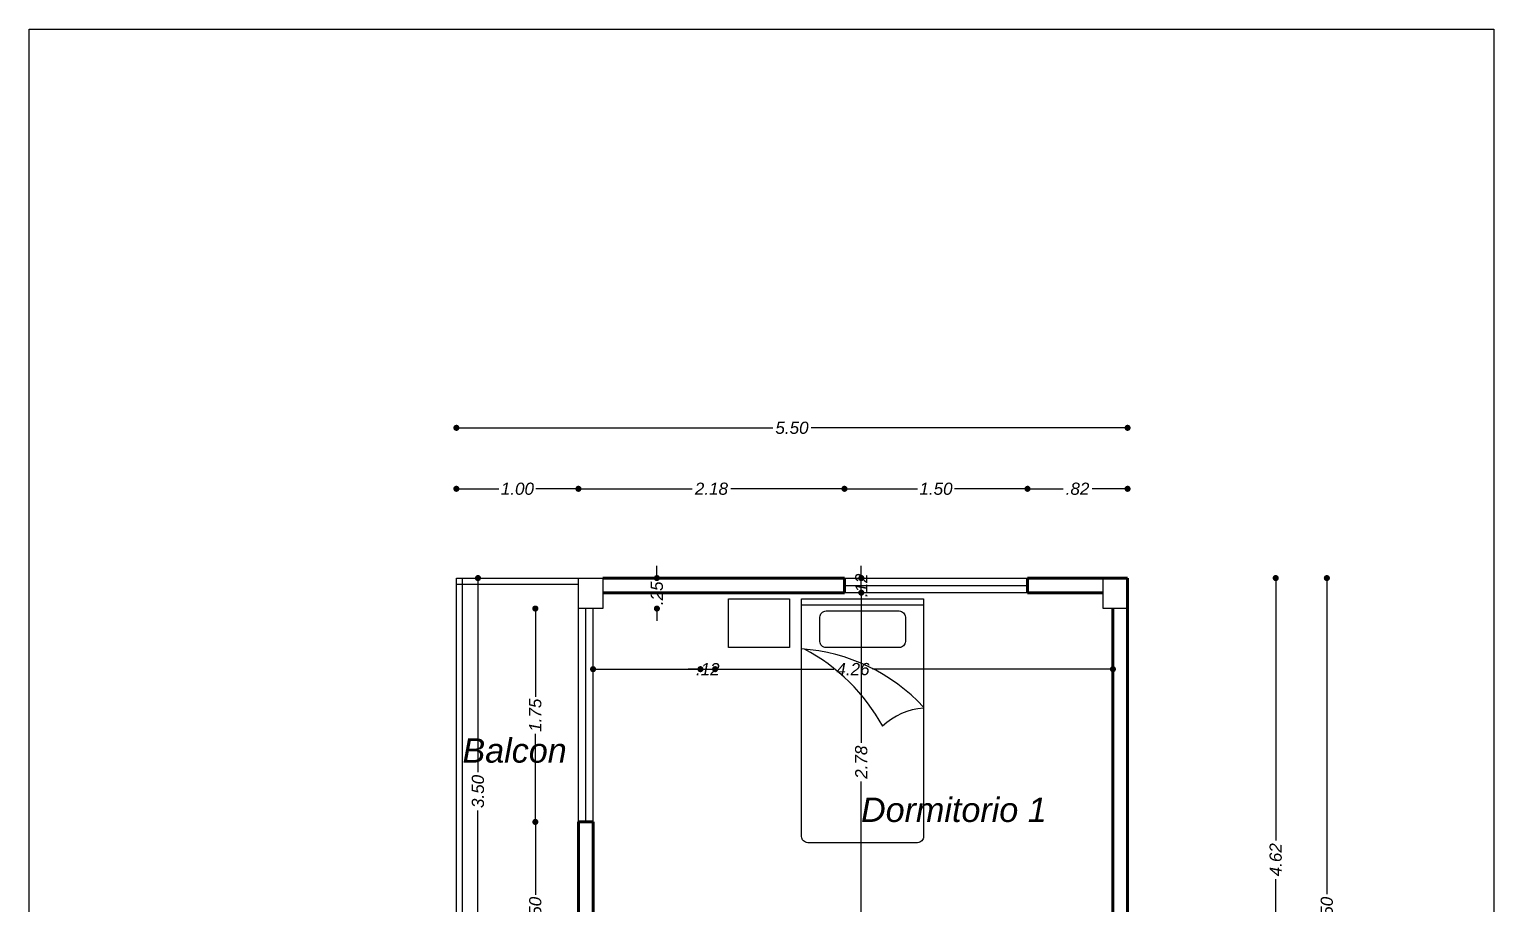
# Model space of a CAD drawing. Header units: metres. Extents: x 539 to 782, y 164 to 633.
# Drawn here: x 705.69 to 717.69, y 441.2 to 448.37 of the extents above; entities that cross this region are included whole.
import ezdxf

# ---------------------------------------------------------------- set-up
doc = ezdxf.new("R2010")
doc.units = ezdxf.units.M
doc.header["$PDMODE"] = 35
for name, color, linetype, lineweight in [('03', 3, 'Continuous', 30), ('cota', 1, 'Continuous', 15), ('MURO', 4, 'Continuous', 60), ('ventanas', 2, 'Continuous', 25)]:
    doc.layers.add(name, color=color, linetype=linetype, lineweight=lineweight)
for name, color, linetype in [('ALUMINIO', 9, 'Continuous'), ('COLUMNAS', 6, 'Continuous'), ('Losa', 7, 'Continuous'), ('Mobiliario Sanit', 40, 'Continuous'), ('PISOS', 251, 'Continuous'), ('TEXTO', 134, 'Continuous')]:
    doc.layers.add(name, color=color, linetype=linetype)
doc.styles.add('ARIAL', font='ariali.ttf')
doc.styles.add('STYLE1', font='ariali.ttf')
doc.dimstyles.new('C_50', dxfattribs={"dimscale": 0.5, "dimtxt": 0.2, "dimasz": 0.1, "dimexe": 0.1, "dimexo": 0.1, "dimgap": 0.05, "dimtad": 0, "dimzin": 4, "dimdsep": 46, "dimtxsty": 'ARIAL', "dimblk": 'DOT', "dimcen": 0.09, "dimse1": 1, "dimse2": 1, "dimclrd": 1, "dimclre": 1, "dimclrt": 2, "dimadec": 0, "dimazin": 0, "dimtfac": 1, "dimtix": 1, "dimtmove": 2, "dimatfit": 3, "dimfxl": 1, "dimtolj": 1, "dimtzin": 0, "dimarcsym": 0})

# ---------------------------------------------------------------- blocks, each defined once
blk = doc.blocks.new('Camasi')
at = {"color": 0}
blk.add_line((-0.5, -0.05), (0.5, -0.05), dxfattribs=at)
blk.add_lwpolyline([(-1.1, -0.4), (-1.1, 0), (-0.6, 0), (-0.6, -0.4)], close=True, dxfattribs=at)
for points in [[(-0.5, -1.95), (-0.5, 0), (0.5, 0), (0.5, -1.95, -0.414214), (0.45, -2), (-0.45, -2, -0.414214)], [(-0.35, -0.35), (-0.35, -0.15, -0.414214), (-0.3, -0.1), (0.3, -0.1, -0.414214), (0.35, -0.15), (0.35, -0.35, -0.414214), (0.3, -0.4), (-0.3, -0.4, -0.414214)]]:
    blk.add_lwpolyline(points, format="xyb", close=True, dxfattribs=at)
for centre, radius, start, end in [((-0.606, -1.918), 1.511, 42.9549, 85.982), ((-1.222, -1.81), 1.584, 28.8933, 61.9415), ((0.531, -1.422), 0.526, 93.4141, 134.229)]:
    blk.add_arc(centre, radius, start, end, dxfattribs=at)
blk = doc.blocks.new('_Dot')
at = {"color": 0, "linetype": 'ByBlock', "lineweight": -2}
blk.add_line((-0.5, 0), (-1, 0), dxfattribs=at)
at = {"color": 0, "linetype": 'ByBlock', "const_width": 0.5}
blk.add_lwpolyline([(-0.25, 0, 1), (0.25, 0, 1)], format="xyb", close=True, dxfattribs=at)
blk = doc.blocks.new('*D553')
at = {"layer": 'Defpoints', "color": 0, "transparency": 16777216}
for p in [(711.312, 443.126), (711.192, 443.007), (711.312, 443.007)]:
    blk.add_point(p, dxfattribs=at)
at = {"layer": 'MURO', "color": 1, "lineweight": -2, "transparency": 16777216}
for p, q in [((711.142, 443.126), (711.092, 443.126)), ((711.192, 443.126), (711.312, 443.126)), ((711.362, 443.126), (711.412, 443.126))]:
    blk.add_line(p, q, dxfattribs=at)
at = {"layer": 'MURO', "color": 1, "lineweight": -2, "transparency": 16777216, "xscale": 0.05, "yscale": 0.05, "zscale": 0.05}
blk.add_blockref('_Dot', (711.192, 443.126), dxfattribs=at)
at = {"layer": 'MURO', "color": 1, "lineweight": -2, "transparency": 16777216, "xscale": 0.05, "yscale": 0.05, "zscale": 0.05, "rotation": 180}
blk.add_blockref('_Dot', (711.312, 443.126), dxfattribs=at)
at = {"layer": 'MURO', "color": 2, "transparency": 16777216, "insert": (711.252, 443.126), "char_height": 0.1, "attachment_point": 5, "style": 'ARIAL'}
blk.add_mtext('\\A1;.12', dxfattribs=at)
blk = doc.blocks.new('*D570')
at = {"layer": 'Defpoints', "color": 0, "transparency": 16777216}
for p in [(712.51, 443.873), (712.51, 443.873), (712.51, 443.753)]:
    blk.add_point(p, dxfattribs=at)
at = {"layer": 'MURO', "color": 1, "lineweight": -2, "transparency": 16777216}
for p, q in [((712.51, 443.923), (712.51, 443.973)), ((712.51, 443.753), (712.51, 443.873)), ((712.51, 443.703), (712.51, 443.653))]:
    blk.add_line(p, q, dxfattribs=at)
at = {"layer": 'MURO', "color": 1, "lineweight": -2, "transparency": 16777216, "xscale": 0.05, "yscale": 0.05, "zscale": 0.05}
for p, rotation in [((712.51, 443.873), 270), ((712.51, 443.753), 90)]:
    blk.add_blockref('_Dot', p, dxfattribs=dict(at, rotation=rotation))
at = {"layer": 'MURO', "color": 2, "transparency": 16777216, "insert": (712.51, 443.813), "char_height": 0.1, "attachment_point": 5, "rotation": 90, "style": 'ARIAL'}
blk.add_mtext('\\A1;.12', dxfattribs=at)
blk = doc.blocks.new('*D583')
at = {"layer": 'cota', "color": 1, "lineweight": -2, "transparency": 16777216}
for p, q in [((709.839, 441.823), (709.839, 441.275)), ((709.839, 440.423), (709.839, 440.972))]:
    blk.add_line(p, q, dxfattribs=at)
at = {"layer": 'Defpoints', "color": 0, "transparency": 16777216}
for p in [(709.839, 441.873), (710.196, 441.873), (710.196, 440.373)]:
    blk.add_point(p, dxfattribs=at)
at = {"layer": 'cota', "color": 1, "lineweight": -2, "transparency": 16777216, "xscale": 0.05, "yscale": 0.05, "zscale": 0.05}
for p, rotation in [((709.839, 441.873), 90), ((709.839, 440.373), 270)]:
    blk.add_blockref('_Dot', p, dxfattribs=dict(at, rotation=rotation))
at = {"layer": 'cota', "color": 2, "transparency": 16777216, "insert": (709.839, 441.123), "char_height": 0.1, "attachment_point": 5, "rotation": 90, "style": 'ARIAL'}
blk.add_mtext('\\A1;1.50', dxfattribs=at)
blk = doc.blocks.new('*D584')
at = {"layer": 'cota', "color": 1, "lineweight": -2, "transparency": 16777216}
for p, q in [((709.839, 443.573), (709.839, 442.9)), ((709.839, 441.923), (709.839, 442.597))]:
    blk.add_line(p, q, dxfattribs=at)
at = {"layer": 'Defpoints', "color": 0, "transparency": 16777216}
for p in [(709.839, 443.623), (710.196, 443.623), (710.196, 441.873)]:
    blk.add_point(p, dxfattribs=at)
at = {"layer": 'cota', "color": 1, "lineweight": -2, "transparency": 16777216, "xscale": 0.05, "yscale": 0.05, "zscale": 0.05}
for p, rotation in [((709.839, 443.623), 90), ((709.839, 441.873), 270)]:
    blk.add_blockref('_Dot', p, dxfattribs=dict(at, rotation=rotation))
at = {"layer": 'cota', "color": 2, "transparency": 16777216, "insert": (709.839, 442.748), "char_height": 0.1, "attachment_point": 5, "rotation": 90, "style": 'ARIAL'}
blk.add_mtext('\\A1;1.75', dxfattribs=at)
blk = doc.blocks.new('*D585')
at = {"layer": '03', "color": 1, "lineweight": -2, "transparency": 16777216}
for p, q in [((710.835, 443.923), (710.835, 443.973)), ((710.835, 443.873), (710.835, 443.868)), ((710.835, 443.623), (710.835, 443.629)), ((710.835, 443.573), (710.835, 443.523))]:
    blk.add_line(p, q, dxfattribs=at)
at = {"layer": 'Defpoints', "color": 0, "transparency": 16777216}
for p in [(710.835, 443.873), (710.835, 443.873), (710.192, 443.623)]:
    blk.add_point(p, dxfattribs=at)
at = {"layer": '03', "color": 1, "lineweight": -2, "transparency": 16777216, "xscale": 0.05, "yscale": 0.05, "zscale": 0.05}
for p, rotation in [((710.835, 443.873), 270), ((710.835, 443.623), 90)]:
    blk.add_blockref('_Dot', p, dxfattribs=dict(at, rotation=rotation))
at = {"layer": '03', "color": 2, "transparency": 16777216, "insert": (710.835, 443.748), "char_height": 0.1, "attachment_point": 5, "rotation": 90, "style": 'ARIAL'}
blk.add_mtext('\\A1;.25', dxfattribs=at)
blk = doc.blocks.new('*D586')
at = {"layer": 'cota', "color": 1, "lineweight": -2, "transparency": 16777216}
for p, q in [((709.369, 443.823), (709.369, 442.281)), ((709.369, 440.423), (709.369, 441.966))]:
    blk.add_line(p, q, dxfattribs=at)
at = {"layer": 'Defpoints', "color": 0, "transparency": 16777216}
for p in [(709.369, 443.873), (709.369, 443.873), (709.369, 440.373)]:
    blk.add_point(p, dxfattribs=at)
at = {"layer": 'cota', "color": 1, "lineweight": -2, "transparency": 16777216, "xscale": 0.05, "yscale": 0.05, "zscale": 0.05}
for p, rotation in [((709.369, 443.873), 90), ((709.369, 440.373), 270)]:
    blk.add_blockref('_Dot', p, dxfattribs=dict(at, rotation=rotation))
at = {"layer": 'cota', "color": 2, "transparency": 16777216, "insert": (709.369, 442.123), "char_height": 0.1, "attachment_point": 5, "rotation": 90, "style": 'ARIAL'}
blk.add_mtext('\\A1;3.50', dxfattribs=at)
blk = doc.blocks.new('*D558')
at = {"layer": 'cota', "color": 1, "lineweight": -2, "transparency": 16777216}
for p, q in [((716.325, 443.823), (716.325, 441.28)), ((716.325, 438.423), (716.325, 440.967))]:
    blk.add_line(p, q, dxfattribs=at)
at = {"layer": 'Defpoints', "color": 0, "transparency": 16777216}
for p in [(716.084, 443.873), (716.325, 443.873), (716.084, 438.373)]:
    blk.add_point(p, dxfattribs=at)
at = {"layer": 'cota', "color": 1, "lineweight": -2, "transparency": 16777216, "xscale": 0.05, "yscale": 0.05, "zscale": 0.05}
for p, rotation in [((716.325, 443.873), 90), ((716.325, 438.373), 270)]:
    blk.add_blockref('_Dot', p, dxfattribs=dict(at, rotation=rotation))
at = {"layer": 'cota', "color": 2, "transparency": 16777216, "insert": (716.325, 441.123), "char_height": 0.1, "attachment_point": 5, "rotation": 90, "style": 'ARIAL'}
blk.add_mtext('\\A1;5.50', dxfattribs=at)
blk = doc.blocks.new('*D599')
at = {"layer": 'cota', "color": 1, "lineweight": -2, "transparency": 16777216}
for p, q in [((715.906, 443.823), (715.906, 441.722)), ((715.906, 439.303), (715.906, 441.405))]:
    blk.add_line(p, q, dxfattribs=at)
at = {"layer": 'Defpoints', "color": 0, "transparency": 16777216}
for p in [(714.692, 443.873), (715.906, 443.873), (715.576, 439.253)]:
    blk.add_point(p, dxfattribs=at)
at = {"layer": 'cota', "color": 1, "lineweight": -2, "transparency": 16777216, "xscale": 0.05, "yscale": 0.05, "zscale": 0.05}
for p, rotation in [((715.906, 443.873), 90), ((715.906, 439.253), 270)]:
    blk.add_blockref('_Dot', p, dxfattribs=dict(at, rotation=rotation))
at = {"layer": 'cota', "color": 2, "transparency": 16777216, "insert": (715.906, 441.563), "char_height": 0.1, "attachment_point": 5, "rotation": 90, "style": 'ARIAL'}
blk.add_mtext('\\A1;4.62', dxfattribs=at)
blk = doc.blocks.new('*D603')
at = {"layer": 'cota', "color": 1, "lineweight": -2, "transparency": 16777216}
for p, q in [((712.51, 443.703), (712.51, 442.521)), ((712.51, 441.023), (712.51, 442.206))]:
    blk.add_line(p, q, dxfattribs=at)
at = {"layer": 'Defpoints', "color": 0, "transparency": 16777216}
for p in [(712.51, 443.753), (712.591, 443.753), (711.707, 440.973)]:
    blk.add_point(p, dxfattribs=at)
at = {"layer": 'cota', "color": 1, "lineweight": -2, "transparency": 16777216, "xscale": 0.05, "yscale": 0.05, "zscale": 0.05}
for p, rotation in [((712.51, 443.753), 90), ((712.51, 440.973), 270)]:
    blk.add_blockref('_Dot', p, dxfattribs=dict(at, rotation=rotation))
at = {"layer": 'cota', "color": 2, "transparency": 16777216, "insert": (712.51, 442.363), "char_height": 0.1, "attachment_point": 5, "rotation": 90, "style": 'ARIAL'}
blk.add_mtext('\\A1;2.78', dxfattribs=at)
blk = doc.blocks.new('*D604')
at = {"layer": 'cota', "color": 1, "lineweight": -2, "transparency": 16777216}
for p, q in [((710.362, 443.126), (712.284, 443.126)), ((714.522, 443.126), (712.601, 443.126))]:
    blk.add_line(p, q, dxfattribs=at)
at = {"layer": 'Defpoints', "color": 0, "transparency": 16777216}
for p in [(710.312, 443.623), (714.572, 443.623), (714.572, 443.126)]:
    blk.add_point(p, dxfattribs=at)
at = {"layer": 'cota', "color": 1, "lineweight": -2, "transparency": 16777216, "xscale": 0.05, "yscale": 0.05, "zscale": 0.05, "rotation": 180}
blk.add_blockref('_Dot', (710.312, 443.126), dxfattribs=at)
at = {"layer": 'cota', "color": 1, "lineweight": -2, "transparency": 16777216, "xscale": 0.05, "yscale": 0.05, "zscale": 0.05}
blk.add_blockref('_Dot', (714.572, 443.126), dxfattribs=at)
at = {"layer": 'cota', "color": 2, "transparency": 16777216, "insert": (712.442, 443.126), "char_height": 0.1, "attachment_point": 5, "style": 'ARIAL'}
blk.add_mtext('\\A1;4.26', dxfattribs=at)
blk = doc.blocks.new('*D691')
at = {"layer": 'cota', "color": 1, "lineweight": -2, "transparency": 16777216}
for p, q in [((709.242, 444.605), (709.541, 444.605)), ((710.142, 444.605), (709.844, 444.605))]:
    blk.add_line(p, q, dxfattribs=at)
at = {"layer": 'Defpoints', "color": 0, "transparency": 16777216}
for p in [(710.192, 444.605), (709.192, 443.873), (710.192, 443.873)]:
    blk.add_point(p, dxfattribs=at)
at = {"layer": 'cota', "color": 1, "lineweight": -2, "transparency": 16777216, "xscale": 0.05, "yscale": 0.05, "zscale": 0.05, "rotation": 180}
blk.add_blockref('_Dot', (709.192, 444.605), dxfattribs=at)
at = {"layer": 'cota', "color": 1, "lineweight": -2, "transparency": 16777216, "xscale": 0.05, "yscale": 0.05, "zscale": 0.05}
blk.add_blockref('_Dot', (710.192, 444.605), dxfattribs=at)
at = {"layer": 'cota', "color": 2, "transparency": 16777216, "insert": (709.692, 444.605), "char_height": 0.1, "attachment_point": 5, "style": 'ARIAL'}
blk.add_mtext('\\A1;1.00', dxfattribs=at)
blk = doc.blocks.new('*D692')
at = {"layer": 'cota', "color": 1, "lineweight": -2, "transparency": 16777216}
for p, q in [((710.242, 444.605), (711.125, 444.605)), ((712.322, 444.605), (711.44, 444.605))]:
    blk.add_line(p, q, dxfattribs=at)
at = {"layer": 'Defpoints', "color": 0, "transparency": 16777216}
for p in [(712.372, 444.605), (710.192, 443.873), (712.372, 443.873)]:
    blk.add_point(p, dxfattribs=at)
at = {"layer": 'cota', "color": 1, "lineweight": -2, "transparency": 16777216, "xscale": 0.05, "yscale": 0.05, "zscale": 0.05, "rotation": 180}
blk.add_blockref('_Dot', (710.192, 444.605), dxfattribs=at)
at = {"layer": 'cota', "color": 1, "lineweight": -2, "transparency": 16777216, "xscale": 0.05, "yscale": 0.05, "zscale": 0.05}
blk.add_blockref('_Dot', (712.372, 444.605), dxfattribs=at)
at = {"layer": 'cota', "color": 2, "transparency": 16777216, "insert": (711.282, 444.605), "char_height": 0.1, "attachment_point": 5, "style": 'ARIAL'}
blk.add_mtext('\\A1;2.18', dxfattribs=at)
blk = doc.blocks.new('*D693')
at = {"layer": 'cota', "color": 1, "lineweight": -2, "transparency": 16777216}
for p, q in [((712.422, 444.605), (712.971, 444.605)), ((713.822, 444.605), (713.274, 444.605))]:
    blk.add_line(p, q, dxfattribs=at)
at = {"layer": 'Defpoints', "color": 0, "transparency": 16777216}
for p in [(713.872, 444.605), (712.372, 443.873), (713.872, 443.873)]:
    blk.add_point(p, dxfattribs=at)
at = {"layer": 'cota', "color": 1, "lineweight": -2, "transparency": 16777216, "xscale": 0.05, "yscale": 0.05, "zscale": 0.05, "rotation": 180}
blk.add_blockref('_Dot', (712.372, 444.605), dxfattribs=at)
at = {"layer": 'cota', "color": 1, "lineweight": -2, "transparency": 16777216, "xscale": 0.05, "yscale": 0.05, "zscale": 0.05}
blk.add_blockref('_Dot', (713.872, 444.605), dxfattribs=at)
at = {"layer": 'cota', "color": 2, "transparency": 16777216, "insert": (713.122, 444.605), "char_height": 0.1, "attachment_point": 5, "style": 'ARIAL'}
blk.add_mtext('\\A1;1.50', dxfattribs=at)
blk = doc.blocks.new('*D694')
at = {"layer": 'cota', "color": 1, "lineweight": -2, "transparency": 16777216}
for p, q in [((713.922, 444.605), (714.164, 444.605)), ((714.642, 444.605), (714.401, 444.605))]:
    blk.add_line(p, q, dxfattribs=at)
at = {"layer": 'Defpoints', "color": 0, "transparency": 16777216}
for p in [(714.692, 444.605), (713.872, 443.873), (714.692, 443.873)]:
    blk.add_point(p, dxfattribs=at)
at = {"layer": 'cota', "color": 1, "lineweight": -2, "transparency": 16777216, "xscale": 0.05, "yscale": 0.05, "zscale": 0.05, "rotation": 180}
blk.add_blockref('_Dot', (713.872, 444.605), dxfattribs=at)
at = {"layer": 'cota', "color": 1, "lineweight": -2, "transparency": 16777216, "xscale": 0.05, "yscale": 0.05, "zscale": 0.05}
blk.add_blockref('_Dot', (714.692, 444.605), dxfattribs=at)
at = {"layer": 'cota', "color": 2, "transparency": 16777216, "insert": (714.282, 444.605), "char_height": 0.1, "attachment_point": 5, "style": 'ARIAL'}
blk.add_mtext('\\A1;.82', dxfattribs=at)
blk = doc.blocks.new('*D695')
at = {"layer": 'cota', "color": 1, "lineweight": -2, "transparency": 16777216}
for p, q in [((709.242, 445.105), (711.786, 445.105)), ((714.642, 445.105), (712.099, 445.105))]:
    blk.add_line(p, q, dxfattribs=at)
at = {"layer": 'Defpoints', "color": 0, "transparency": 16777216}
for p in [(709.192, 445.105), (709.192, 443.873), (714.692, 443.873)]:
    blk.add_point(p, dxfattribs=at)
at = {"layer": 'cota', "color": 1, "lineweight": -2, "transparency": 16777216, "xscale": 0.05, "yscale": 0.05, "zscale": 0.05, "rotation": 180}
blk.add_blockref('_Dot', (709.192, 445.105), dxfattribs=at)
at = {"layer": 'cota', "color": 1, "lineweight": -2, "transparency": 16777216, "xscale": 0.05, "yscale": 0.05, "zscale": 0.05}
blk.add_blockref('_Dot', (714.692, 445.105), dxfattribs=at)
at = {"layer": 'cota', "color": 2, "transparency": 16777216, "insert": (711.942, 445.105), "char_height": 0.1, "attachment_point": 5, "style": 'ARIAL'}
blk.add_mtext('\\A1;5.50', dxfattribs=at)

msp = doc.modelspace()

# ---------------------------------------------------------------- linework, layer by layer
at = {"layer": 'ALUMINIO'}
for p, q in [((712.372, 443.813), (713.872, 443.813)), ((710.252, 441.873), (710.252, 443.623))]:
    msp.add_line(p, q, dxfattribs=at)
at = {"layer": 'COLUMNAS'}
for points in [[(710.192, 443.873), (710.392, 443.873), (710.392, 443.623), (710.192, 443.623), (710.192, 443.873)], [(714.492, 443.873), (714.692, 443.873), (714.692, 443.623), (714.492, 443.623), (714.492, 443.873)]]:
    msp.add_lwpolyline(points, dxfattribs=at)
at = {"layer": 'Losa'}
for p, q in [((709.192, 440.173), (709.192, 443.873)), ((709.192, 443.873), (710.192, 443.873)), ((709.192, 443.823), (710.192, 443.823)), ((709.242, 440.173), (709.242, 443.873))]:
    msp.add_line(p, q, dxfattribs=at)
at = {"layer": 'MURO'}
for p, q in [((710.392, 443.873), (712.372, 443.873)), ((712.372, 443.873), (712.372, 443.753)), ((713.872, 443.873), (714.692, 443.873)), ((713.872, 443.873), (713.872, 443.753)), ((714.692, 443.873), (714.692, 439.253)), ((710.392, 443.753), (712.372, 443.753)), ((713.872, 443.753), (714.492, 443.753)), ((714.572, 443.623), (714.572, 439.253)), ((710.192, 440.373), (710.192, 441.873)), ((710.192, 441.873), (710.312, 441.873)), ((710.312, 440.373), (710.312, 441.873))]:
    msp.add_line(p, q, dxfattribs=at)
at = {"layer": 'PISOS'}
for p, q in [((705.692, 448.373), (717.692, 448.373)), ((705.692, 428.373), (705.692, 448.373)), ((717.692, 448.373), (717.692, 431.373))]:
    msp.add_line(p, q, dxfattribs=at)
at = {"layer": 'ventanas'}
for p, q in [((712.372, 443.873), (713.872, 443.873)), ((713.872, 443.753), (712.372, 443.753)), ((710.192, 441.873), (710.192, 443.623)), ((710.312, 441.873), (710.312, 443.623))]:
    msp.add_line(p, q, dxfattribs=at)

# ---------------------------------------------------------------- block references
at = {"layer": 'Mobiliario Sanit'}
msp.add_blockref('Camasi', (712.521, 443.703), dxfattribs=at)

# ---------------------------------------------------------------- texts
at = {"layer": 'TEXTO', "style": 'STYLE1'}
for s, p in [('Balcon', (709.242, 442.359)), ('Dormitorio 1', (712.508, 441.873))]:
    msp.add_text(s, height=0.2, rotation=360, dxfattribs=at).set_placement(p)

# ---------------------------------------------------------------- dimensions: what is measured, and where the dimension line sits
at = {"layer": '03'}
dim = msp.add_linear_dim(base=(710.835, 443.873), p1=(710.192, 443.623), p2=(710.835, 443.873), angle=90, dimstyle='C_50', dxfattribs=at)
dim.commit()
dim.dimension.update_dxf_attribs({"geometry": '*D585', "text_midpoint": (710.835, 443.748)})
at = {"layer": 'cota'}
for base, p1, p2, picture, middle in [((709.192, 445.105), (714.692, 443.873), (709.192, 443.873), '*D695', (711.942, 445.105)), ((710.192, 444.605), (709.192, 443.873), (710.192, 443.873), '*D691', (709.692, 444.605)), ((712.372, 444.605), (710.192, 443.873), (712.372, 443.873), '*D692', (711.282, 444.605)), ((713.872, 444.605), (712.372, 443.873), (713.872, 443.873), '*D693', (713.122, 444.605)), ((714.692, 444.605), (713.872, 443.873), (714.692, 443.873), '*D694', (714.282, 444.605)), ((714.572, 443.126), (710.312, 443.623), (714.572, 443.623), '*D604', (712.442, 443.126))]:
    dim = msp.add_linear_dim(base=base, p1=p1, p2=p2, dimstyle='C_50', dxfattribs=at)
    dim.commit()
    dim.dimension.update_dxf_attribs({"geometry": picture, "text_midpoint": middle})
for base, p1, p2, picture, middle in [((709.369, 443.873), (709.369, 440.373), (709.369, 443.873), '*D586', (709.369, 442.123)), ((715.906, 443.873), (715.576, 439.253), (714.692, 443.873), '*D599', (715.906, 441.563)), ((716.325, 443.873), (716.084, 438.373), (716.084, 443.873), '*D558', (716.325, 441.123)), ((712.51, 443.753), (711.707, 440.973), (712.591, 443.753), '*D603', (712.51, 442.363)), ((709.839, 443.623), (710.196, 441.873), (710.196, 443.623), '*D584', (709.839, 442.748)), ((709.839, 441.873), (710.196, 440.373), (710.196, 441.873), '*D583', (709.839, 441.123))]:
    dim = msp.add_linear_dim(base=base, p1=p1, p2=p2, angle=90, dimstyle='C_50', dxfattribs=at)
    dim.commit()
    dim.dimension.update_dxf_attribs({"geometry": picture, "text_midpoint": middle})
at = {"layer": 'MURO'}
dim = msp.add_linear_dim(base=(712.51, 443.873), p1=(712.51, 443.753), p2=(712.51, 443.873), angle=90, dimstyle='C_50', dxfattribs=at)
dim.commit()
dim.dimension.update_dxf_attribs({"geometry": '*D570', "text_midpoint": (712.51, 443.813)})
dim = msp.add_linear_dim(base=(711.312, 443.126), p1=(711.192, 443.007), p2=(711.312, 443.007), dimstyle='C_50', dxfattribs=at)
dim.commit()
dim.dimension.update_dxf_attribs({"geometry": '*D553', "text_midpoint": (711.252, 443.126)})

doc.saveas('drawing.dxf')
